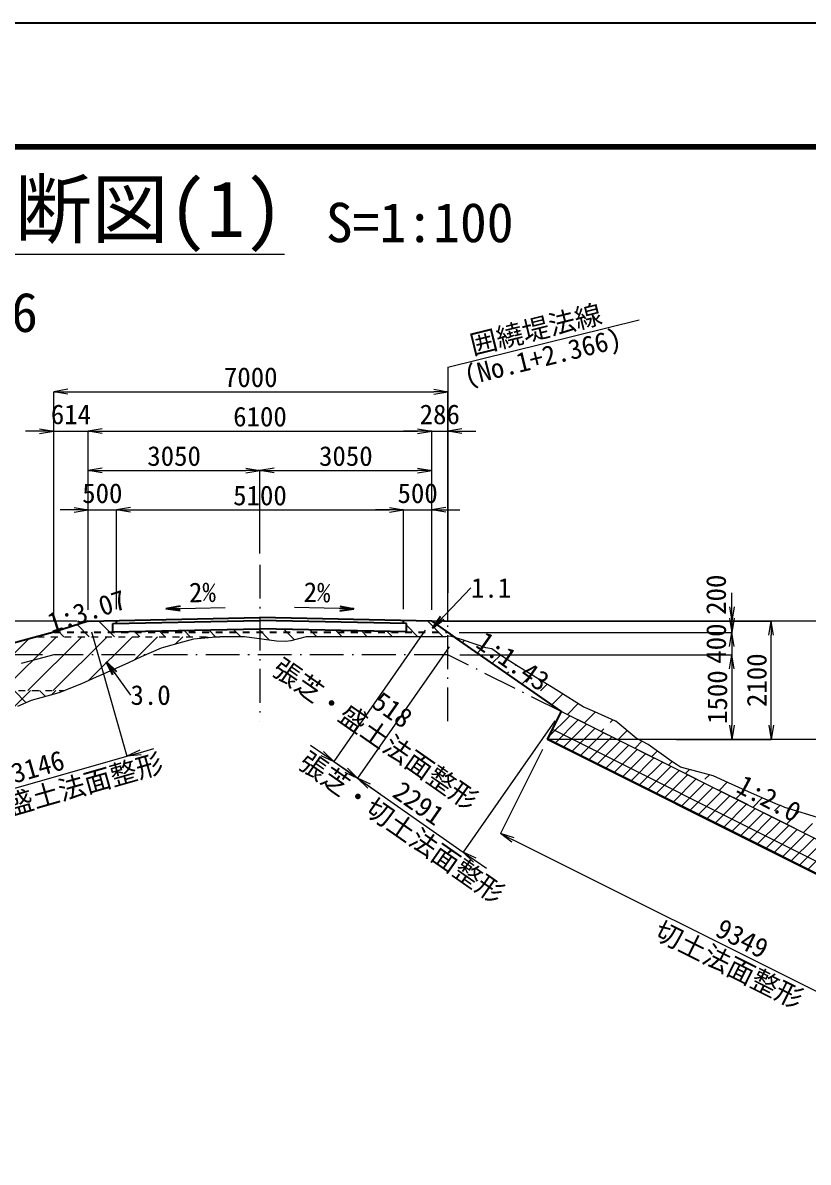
# Model space of a CAD drawing. Header units: millimetres. Extents: x -23295 to 84900, y -241468 to 58400.
# Drawn here: x 44963 to 58911, y 38169 to 58400 of the extents above; entities that cross this region are included whole.
import ezdxf
from ezdxf.enums import TextEntityAlignment as Align

# ---------------------------------------------------------------- set-up
doc = ezdxf.new("R2010")
doc.units = ezdxf.units.MM
doc.header["$LTSCALE"] = 100
doc.header["$PDSIZE"] = 300
doc.linetypes.add('SXF_一点短鎖線', pattern=[9.25, 6, -1.5, 0.25, -1.5])
doc.linetypes.add('SXF_跳び破線', pattern=[12, 6, -6])
doc.layers.get('Defpoints').update_dxf_attribs({"color": 191})
for name, color, linetype, lineweight in [('D-BGD', 7, 'Continuous', 13), ('D-BMK', 2, 'SXF_一点短鎖線', 13), ('D-BYP-STR6', 2, 'SXF_一点短鎖線', 13), ('D-STR-DIM', 7, 'Continuous', 13), ('D-STR-HTXT', 7, 'Continuous', 13), ('D-STR-STR1', 2, 'Continuous', 13), ('D-STR-STR5', 4, 'SXF_跳び破線', 13), ('D-STR-STR8', 3, 'Continuous', 25), ('D-STR-STR9', 1, 'Continuous', 25), ('D-STR-STRC', 7, 'Continuous', 13), ('D-STR-TXT', 7, 'Continuous', 13), ('D-TTL', 2, 'Continuous', 140), ('D-TTL-LINE', 7, 'Continuous', 13), ('D-TTL-TXT', 7, 'Continuous', 13), ('切土法面整形', 4, 'Continuous', 13), ('床堀', 3, 'Continuous', 13), ('張芝', 3, 'Continuous', 13), ('掘削', 4, 'Continuous', 13), ('盛土(2.5≦W＜4.0)', 5, 'Continuous', 13), ('盛土(4.0≦W)', 5, 'Continuous', 13), ('盛土(W＜2.5)', 5, 'Continuous', 13)]:
    doc.layers.add(name, color=color, linetype=linetype, lineweight=lineweight)
doc.styles.add('MS ゴシック', font='MS Gothic.ttf')
doc.styles.add('ＭＳ ゴシック', font='MS Gothic.ttf')
doc.dimstyles.new('DIM-100-F', dxfattribs={"dimscale": 100, "dimtxt": 3.5, "dimasz": 2.5, "dimexe": 0, "dimexo": 2, "dimgap": 0.8, "dimtad": 1, "dimdec": 0, "dimzin": 0, "dimdsep": 46, "dimtxsty": 'MS ゴシック', "dimblk": 'OPEN', "dimcen": 0.1, "dimclrd": 256, "dimclre": 256, "dimclrt": 256, "dimaunit": 1, "dimadec": 4, "dimazin": 0, "dimtfac": 1, "dimtdec": 0, "dimtmove": 2, "dimatfit": 3, "dimldrblk": 'OPEN', "dimfxl": 1, "dimtolj": 1, "dimtzin": 0, "dimlwd": -1, "dimlwe": -1, "dimarcsym": 0})

# ---------------------------------------------------------------- blocks, each defined once
blk = doc.blocks.new('_Open')
at = {"color": 0, "linetype": 'ByBlock', "lineweight": -2}
for p, q in [((-1, 0.167), (0, 0)), ((-1, -0.167), (0, 0)), ((0, 0), (-1, 0))]:
    blk.add_line(p, q, dxfattribs=at)
blk = doc.blocks.new('*D248')
at = {"layer": 'D-STR-DIM', "ltscale": 0.2, "transparency": 16777216}
for p, q in [((45511, 47777), (45511, 51850)), ((45761, 51850), (52261, 51850)), ((52511, 47777), (52511, 51850))]:
    blk.add_line(p, q, dxfattribs=at)
at = {"layer": 'Defpoints', "color": 0, "ltscale": 0.2, "transparency": 16777216}
for p in [(52511, 51850), (45511, 47577), (52511, 47577)]:
    blk.add_point(p, dxfattribs=at)
at = {"layer": 'D-STR-DIM', "ltscale": 0.2, "transparency": 16777216, "xscale": 250, "yscale": 250, "zscale": 250, "rotation": 180}
blk.add_blockref('_Open', (45511, 51850), dxfattribs=at)
at = {"layer": 'D-STR-DIM', "ltscale": 0.2, "transparency": 16777216, "xscale": 250, "yscale": 250, "zscale": 250}
blk.add_blockref('_Open', (52511, 51850), dxfattribs=at)
at = {"layer": 'D-STR-DIM', "ltscale": 0.2, "transparency": 16777216, "insert": (49011, 52105), "char_height": 350, "attachment_point": 5, "style": 'MS ゴシック'}
blk.add_mtext('\\A1;7000', dxfattribs=at)
blk = doc.blocks.new('*D88')
at = {"layer": 'D-STR-DIM', "ltscale": 1500, "transparency": 16777216}
for p, q in [((45261, 51150), (45011, 51150)), ((45511, 47777), (45511, 51150)), ((45511, 51150), (46125, 51150)), ((46125, 47977), (46125, 51150)), ((46375, 51150), (46625, 51150))]:
    blk.add_line(p, q, dxfattribs=at)
at = {"layer": 'Defpoints', "color": 0, "ltscale": 1500, "transparency": 16777216}
for p in [(46125, 51150), (46125, 47777), (45511, 47577)]:
    blk.add_point(p, dxfattribs=at)
at = {"layer": 'D-STR-DIM', "ltscale": 1500, "transparency": 16777216, "xscale": 250, "yscale": 250, "zscale": 250}
blk.add_blockref('_Open', (45511, 51150), dxfattribs=at)
at = {"layer": 'D-STR-DIM', "ltscale": 1500, "transparency": 16777216, "xscale": 250, "yscale": 250, "zscale": 250, "rotation": 180}
blk.add_blockref('_Open', (46125, 51150), dxfattribs=at)
at = {"layer": 'D-STR-DIM', "ltscale": 1500, "transparency": 16777216, "insert": (45818, 51445), "char_height": 350, "attachment_point": 5, "style": 'MS ゴシック'}
blk.add_mtext('\\A1;614', dxfattribs=at)
blk = doc.blocks.new('*D89')
at = {"layer": 'D-STR-DIM', "ltscale": 1500, "transparency": 16777216}
for p, q in [((51975, 51150), (51725, 51150)), ((52225, 47977), (52225, 51150)), ((52225, 51150), (52511, 51150)), ((52511, 47777), (52511, 51150)), ((52761, 51150), (53011, 51150))]:
    blk.add_line(p, q, dxfattribs=at)
at = {"layer": 'Defpoints', "color": 0, "ltscale": 1500, "transparency": 16777216}
for p in [(52511, 51150), (52225, 47777), (52511, 47577)]:
    blk.add_point(p, dxfattribs=at)
at = {"layer": 'D-STR-DIM', "ltscale": 1500, "transparency": 16777216, "xscale": 250, "yscale": 250, "zscale": 250}
blk.add_blockref('_Open', (52225, 51150), dxfattribs=at)
at = {"layer": 'D-STR-DIM', "ltscale": 1500, "transparency": 16777216, "xscale": 250, "yscale": 250, "zscale": 250, "rotation": 180}
blk.add_blockref('_Open', (52511, 51150), dxfattribs=at)
at = {"layer": 'D-STR-DIM', "ltscale": 1500, "transparency": 16777216, "insert": (52368, 51445), "char_height": 350, "attachment_point": 5, "style": 'MS ゴシック'}
blk.add_mtext('\\A1;286', dxfattribs=at)
blk = doc.blocks.new('*D90')
at = {"layer": 'D-STR-DIM', "ltscale": 1500, "transparency": 16777216}
for p, q in [((46125, 47977), (46125, 51150)), ((46375, 51150), (51975, 51150)), ((52225, 47977), (52225, 51150))]:
    blk.add_line(p, q, dxfattribs=at)
at = {"layer": 'Defpoints', "color": 0, "ltscale": 1500, "transparency": 16777216}
for p in [(52225, 51150), (46125, 47777), (52225, 47777)]:
    blk.add_point(p, dxfattribs=at)
at = {"layer": 'D-STR-DIM', "ltscale": 1500, "transparency": 16777216, "xscale": 250, "yscale": 250, "zscale": 250, "rotation": 180}
blk.add_blockref('_Open', (46125, 51150), dxfattribs=at)
at = {"layer": 'D-STR-DIM', "ltscale": 1500, "transparency": 16777216, "xscale": 250, "yscale": 250, "zscale": 250}
blk.add_blockref('_Open', (52225, 51150), dxfattribs=at)
at = {"layer": 'D-STR-DIM', "ltscale": 1500, "transparency": 16777216, "insert": (49175, 51405), "char_height": 350, "attachment_point": 5, "style": 'MS ゴシック'}
blk.add_mtext('\\A1;6100', dxfattribs=at)
blk = doc.blocks.new('*D133')
at = {"layer": 'D-STR-DIM', "ltscale": 0.01, "transparency": 16777216}
for p, q in [((57554, 48027), (57554, 48277)), ((52436, 47777), (57554, 47777)), ((57554, 47777), (57554, 47577)), ((52711, 47577), (57554, 47577)), ((57554, 47327), (57554, 47077))]:
    blk.add_line(p, q, dxfattribs=at)
at = {"layer": 'Defpoints', "color": 0, "ltscale": 0.01, "transparency": 16777216}
for p in [(52236, 47777), (52511, 47577), (57554, 47577)]:
    blk.add_point(p, dxfattribs=at)
at = {"layer": 'D-STR-DIM', "ltscale": 0.01, "transparency": 16777216, "xscale": 250, "yscale": 250, "zscale": 250}
for p, rotation in [((57554, 47777), 270), ((57554, 47577), 90)]:
    blk.add_blockref('_Open', p, dxfattribs=dict(at, rotation=rotation))
at = {"layer": 'D-STR-DIM', "ltscale": 0.01, "transparency": 16777216, "insert": (57277, 48245), "char_height": 350, "attachment_point": 5, "rotation": 90, "style": 'MS ゴシック'}
blk.add_mtext('\\A1;200', dxfattribs=at)
blk = doc.blocks.new('*D134')
at = {"layer": 'D-STR-DIM', "ltscale": 0.01, "transparency": 16777216}
for p, q in [((57554, 47827), (57554, 48077)), ((52711, 47577), (57554, 47577)), ((57554, 47577), (57554, 47177)), ((52723, 47177), (57554, 47177)), ((57554, 46927), (57554, 46677))]:
    blk.add_line(p, q, dxfattribs=at)
at = {"layer": 'Defpoints', "color": 0, "ltscale": 0.01, "transparency": 16777216}
for p in [(52511, 47577), (52523, 47177), (57554, 47177)]:
    blk.add_point(p, dxfattribs=at)
at = {"layer": 'D-STR-DIM', "ltscale": 0.01, "transparency": 16777216, "xscale": 250, "yscale": 250, "zscale": 250}
for p, rotation in [((57554, 47577), 270), ((57554, 47177), 90)]:
    blk.add_blockref('_Open', p, dxfattribs=dict(at, rotation=rotation))
at = {"layer": 'D-STR-DIM', "ltscale": 0.01, "transparency": 16777216, "insert": (57278, 47377), "char_height": 350, "attachment_point": 5, "rotation": 90, "style": 'MS ゴシック'}
blk.add_mtext('\\A1;400', dxfattribs=at)
blk = doc.blocks.new('*D135')
at = {"layer": 'D-STR-DIM', "ltscale": 0.01, "transparency": 16777216}
for p, q in [((52436, 47777), (58254, 47777)), ((58254, 45927), (58254, 47527)), ((56570, 45677), (58254, 45677))]:
    blk.add_line(p, q, dxfattribs=at)
at = {"layer": 'Defpoints', "color": 0, "ltscale": 0.01, "transparency": 16777216}
for p in [(52236, 47777), (58254, 47777), (56370, 45677)]:
    blk.add_point(p, dxfattribs=at)
at = {"layer": 'D-STR-DIM', "ltscale": 0.01, "transparency": 16777216, "xscale": 250, "yscale": 250, "zscale": 250}
for p, rotation in [((58254, 47777), 90), ((58254, 45677), 270)]:
    blk.add_blockref('_Open', p, dxfattribs=dict(at, rotation=rotation))
at = {"layer": 'D-STR-DIM', "ltscale": 0.01, "transparency": 16777216, "insert": (57999, 46727), "char_height": 350, "attachment_point": 5, "rotation": 90, "style": 'MS ゴシック'}
blk.add_mtext('\\A1;2100', dxfattribs=at)
blk = doc.blocks.new('*D136')
at = {"layer": 'D-STR-DIM', "ltscale": 0.01, "transparency": 16777216}
for p, q in [((56570, 47177), (57554, 47177)), ((57554, 46927), (57554, 45927)), ((56570, 45677), (57554, 45677))]:
    blk.add_line(p, q, dxfattribs=at)
at = {"layer": 'Defpoints', "color": 0, "ltscale": 0.01, "transparency": 16777216}
for p in [(56370, 47177), (56370, 45677), (57554, 45677)]:
    blk.add_point(p, dxfattribs=at)
at = {"layer": 'D-STR-DIM', "ltscale": 0.01, "transparency": 16777216, "xscale": 250, "yscale": 250, "zscale": 250}
for p, rotation in [((57554, 47177), 90), ((57554, 45677), 270)]:
    blk.add_blockref('_Open', p, dxfattribs=dict(at, rotation=rotation))
at = {"layer": 'D-STR-DIM', "ltscale": 0.01, "transparency": 16777216, "insert": (57299, 46427), "char_height": 350, "attachment_point": 5, "rotation": 90, "style": 'MS ゴシック'}
blk.add_mtext('\\A1;1500', dxfattribs=at)
blk = doc.blocks.new('*D137')
at = {"layer": 'D-STR-DIM', "transparency": 16777216}
for p, q in [((40183, 47427), (40183, 47677)), ((45311, 47177), (40183, 47177)), ((40183, 46400), (40183, 47177)), ((41034, 46400), (40183, 46400)), ((40183, 46150), (40183, 45900))]:
    blk.add_line(p, q, dxfattribs=at)
at = {"layer": 'Defpoints', "color": 0, "transparency": 16777216}
for p in [(40183, 47177), (45511, 47177), (41234, 46400)]:
    blk.add_point(p, dxfattribs=at)
at = {"layer": 'D-STR-DIM', "transparency": 16777216, "xscale": 250, "yscale": 250, "zscale": 250}
for p, rotation in [((40183, 47177), 270), ((40183, 46400), 90)]:
    blk.add_blockref('_Open', p, dxfattribs=dict(at, rotation=rotation))
at = {"layer": 'D-STR-DIM', "transparency": 16777216, "insert": (39928, 46789), "char_height": 350, "attachment_point": 5, "rotation": 90, "style": 'MS ゴシック'}
blk.add_mtext('\\A1;777', dxfattribs=at)
blk = doc.blocks.new('*D140')
at = {"layer": 'D-STR-DIM', "transparency": 16777216}
for p, q in [((40183, 48027), (40183, 48277)), ((45925, 47777), (40183, 47777)), ((40183, 47177), (40183, 47777)), ((45311, 47177), (40183, 47177)), ((40183, 46927), (40183, 46677))]:
    blk.add_line(p, q, dxfattribs=at)
at = {"layer": 'Defpoints', "color": 0, "transparency": 16777216}
for p in [(40183, 47777), (46125, 47777), (45511, 47177)]:
    blk.add_point(p, dxfattribs=at)
at = {"layer": 'D-STR-DIM', "transparency": 16777216, "xscale": 250, "yscale": 250, "zscale": 250}
for p, rotation in [((40183, 47777), 270), ((40183, 47177), 90)]:
    blk.add_blockref('_Open', p, dxfattribs=dict(at, rotation=rotation))
at = {"layer": 'D-STR-DIM', "transparency": 16777216, "insert": (39928, 47477), "char_height": 350, "attachment_point": 5, "rotation": 90, "style": 'MS ゴシック'}
blk.add_mtext('\\A1;600', dxfattribs=at)
blk = doc.blocks.new('*D144')
at = {"layer": 'Defpoints', "color": 0, "transparency": 16777216}
for p in [(46125, 47777), (43247, 46400), (46811, 45376)]:
    blk.add_point(p, dxfattribs=at)
at = {"layer": '張芝', "transparency": 16777216}
for p, q in [((46180, 47585), (46811, 45376)), ((43302, 46208), (43786, 44512)), ((43786, 44512), (46811, 45376)), ((47051, 45445), (47292, 45514)), ((43546, 44443), (43305, 44375))]:
    blk.add_line(p, q, dxfattribs=at)
at = {"layer": '張芝', "transparency": 16777216, "xscale": 250, "yscale": 250, "zscale": 250}
for p, rotation in [((46811, 45376), 195.9453958995772), ((43786, 44512), 15.94539589957718)]:
    blk.add_blockref('_Open', p, dxfattribs=dict(at, rotation=rotation))
at = {"layer": '張芝', "transparency": 16777216, "char_height": 350, "attachment_point": 5, "rotation": 15.9454, "style": 'MS ゴシック'}
for s, insert in [('\\A1;張芝・盛土法面整形}', (45378, 44665)), ('\\A1;{\\C3;3146', (45228, 45189))]:
    blk.add_mtext(s, dxfattribs=dict(at, insert=insert))
blk = doc.blocks.new('*D146')
at = {"layer": 'Defpoints', "color": 0, "transparency": 16777216}
for p in [(54281, 45677), (53444, 44003), (62644, 41496)]:
    blk.add_point(p, dxfattribs=at)
at = {"layer": '切土法面整形', "transparency": 16777216}
for p, q in [((54192, 45498), (53444, 44003)), ((61583, 39933), (53668, 43891)), ((62554, 41317), (61806, 39821))]:
    blk.add_line(p, q, dxfattribs=at)
at = {"layer": '切土法面整形', "transparency": 16777216, "xscale": 250, "yscale": 250, "zscale": 250}
for p, rotation in [((53444, 44003), 153.434948822922), ((61806, 39821), 333.434948822922)]:
    blk.add_blockref('_Open', p, dxfattribs=dict(at, rotation=rotation))
at = {"layer": '切土法面整形', "transparency": 16777216, "char_height": 350, "attachment_point": 5, "rotation": 333.4349, "style": 'MS ゴシック'}
for s, insert in [('\\A1;切土法面整形', (57497, 41656)), ('\\A1;9349', (57739, 42140))]:
    blk.add_mtext(s, dxfattribs=dict(at, insert=insert))
blk = doc.blocks.new('*D147')
at = {"layer": 'Defpoints', "color": 0, "transparency": 16777216}
for p in [(52225, 47777), (52649, 47481), (50908, 44988)]:
    blk.add_point(p, dxfattribs=at)
at = {"layer": '張芝', "transparency": 16777216}
for p, q in [((52110, 47613), (50484, 45284)), ((52535, 47317), (50908, 44988)), ((50279, 45427), (50074, 45570)), ((50484, 45284), (50908, 44988)), ((51113, 44845), (51318, 44702))]:
    blk.add_line(p, q, dxfattribs=at)
at = {"layer": '張芝', "transparency": 16777216, "xscale": 250, "yscale": 250, "zscale": 250}
for p, rotation in [((50484, 45284), 325.0696935749824), ((50908, 44988), 145.0696935749824)]:
    blk.add_blockref('_Open', p, dxfattribs=dict(at, rotation=rotation))
at = {"layer": '張芝', "transparency": 16777216, "char_height": 350, "attachment_point": 5, "rotation": 325.0697, "style": 'MS ゴシック'}
for s, insert in [('\\A1;張芝・盛土法面整形}', (51214, 45754)), ('\\A1;{\\C3;518', (51526, 46201))]:
    blk.add_mtext(s, dxfattribs=dict(at, insert=insert))
blk = doc.blocks.new('*D148')
at = {"layer": 'Defpoints', "color": 0, "transparency": 16777216}
for p in [(52649, 47481), (54527, 46169), (52786, 43676)]:
    blk.add_point(p, dxfattribs=at)
at = {"layer": '張芝', "transparency": 16777216}
for p, q in [((52535, 47317), (50908, 44988)), ((54413, 46005), (52786, 43676)), ((50703, 45131), (50498, 45274)), ((50908, 44988), (52786, 43676)), ((52991, 43533), (53196, 43390))]:
    blk.add_line(p, q, dxfattribs=at)
at = {"layer": '張芝', "transparency": 16777216, "xscale": 250, "yscale": 250, "zscale": 250}
for p, rotation in [((50908, 44988), 325.0696935755649), ((52786, 43676), 145.0696935755648)]:
    blk.add_blockref('_Open', p, dxfattribs=dict(at, rotation=rotation))
at = {"layer": '張芝', "transparency": 16777216, "char_height": 350, "attachment_point": 5, "rotation": 325.0697, "style": 'MS ゴシック'}
for s, insert in [('\\A1;張芝・切土法面整形}', (51682, 44095)), ('\\A1;2291{\\C4;', (51993, 44541))]:
    blk.add_mtext(s, dxfattribs=dict(at, insert=insert))
blk = doc.blocks.new('*D45')
at = {"layer": 'D-STR-DIM', "ltscale": 0.2, "transparency": 16777216}
for p, q in [((45875, 49750), (45625, 49750)), ((46125, 47977), (46125, 49750)), ((46125, 49750), (46625, 49750)), ((46625, 47986), (46625, 49750)), ((46875, 49750), (47125, 49750))]:
    blk.add_line(p, q, dxfattribs=at)
at = {"layer": 'Defpoints', "color": 0, "ltscale": 0.2, "transparency": 16777216}
for p in [(46625, 49750), (46125, 47777), (46625, 47786)]:
    blk.add_point(p, dxfattribs=at)
at = {"layer": 'D-STR-DIM', "ltscale": 0.2, "transparency": 16777216, "xscale": 250, "yscale": 250, "zscale": 250}
blk.add_blockref('_Open', (46125, 49750), dxfattribs=at)
at = {"layer": 'D-STR-DIM', "ltscale": 0.2, "transparency": 16777216, "xscale": 250, "yscale": 250, "zscale": 250, "rotation": 180}
blk.add_blockref('_Open', (46625, 49750), dxfattribs=at)
at = {"layer": 'D-STR-DIM', "ltscale": 0.2, "transparency": 16777216, "insert": (46375, 50045), "char_height": 350, "attachment_point": 5, "style": 'MS ゴシック'}
blk.add_mtext('\\A1;500', dxfattribs=at)
blk = doc.blocks.new('*D46')
at = {"layer": 'D-STR-DIM', "ltscale": 0.2, "transparency": 16777216}
for p, q in [((46625, 47986), (46625, 49750)), ((46875, 49750), (51475, 49750)), ((51725, 47987), (51725, 49750))]:
    blk.add_line(p, q, dxfattribs=at)
at = {"layer": 'Defpoints', "color": 0, "ltscale": 0.2, "transparency": 16777216}
for p in [(51725, 49750), (46625, 47786), (51725, 47787)]:
    blk.add_point(p, dxfattribs=at)
at = {"layer": 'D-STR-DIM', "ltscale": 0.2, "transparency": 16777216, "xscale": 250, "yscale": 250, "zscale": 250, "rotation": 180}
blk.add_blockref('_Open', (46625, 49750), dxfattribs=at)
at = {"layer": 'D-STR-DIM', "ltscale": 0.2, "transparency": 16777216, "xscale": 250, "yscale": 250, "zscale": 250}
blk.add_blockref('_Open', (51725, 49750), dxfattribs=at)
at = {"layer": 'D-STR-DIM', "ltscale": 0.2, "transparency": 16777216, "insert": (49175, 50005), "char_height": 350, "attachment_point": 5, "style": 'MS ゴシック'}
blk.add_mtext('\\A1;5100', dxfattribs=at)
blk = doc.blocks.new('*D47')
at = {"layer": 'D-STR-DIM', "ltscale": 0.2, "transparency": 16777216}
for p, q in [((51475, 49750), (51225, 49750)), ((51725, 47987), (51725, 49750)), ((51725, 49750), (52225, 49750)), ((52225, 47977), (52225, 49750)), ((52475, 49750), (52725, 49750))]:
    blk.add_line(p, q, dxfattribs=at)
at = {"layer": 'Defpoints', "color": 0, "ltscale": 0.2, "transparency": 16777216}
for p in [(52225, 49750), (51725, 47787), (52225, 47777)]:
    blk.add_point(p, dxfattribs=at)
at = {"layer": 'D-STR-DIM', "ltscale": 0.2, "transparency": 16777216, "xscale": 250, "yscale": 250, "zscale": 250}
blk.add_blockref('_Open', (51725, 49750), dxfattribs=at)
at = {"layer": 'D-STR-DIM', "ltscale": 0.2, "transparency": 16777216, "xscale": 250, "yscale": 250, "zscale": 250, "rotation": 180}
blk.add_blockref('_Open', (52225, 49750), dxfattribs=at)
at = {"layer": 'D-STR-DIM', "ltscale": 0.2, "transparency": 16777216, "insert": (51975, 50045), "char_height": 350, "attachment_point": 5, "style": 'MS ゴシック'}
blk.add_mtext('\\A1;500', dxfattribs=at)
blk = doc.blocks.new('*D48')
at = {"layer": 'D-STR-DIM', "ltscale": 0.2, "transparency": 16777216}
for p, q in [((46125, 47977), (46125, 50450)), ((46375, 50450), (48925, 50450)), ((49175, 48977), (49175, 50450))]:
    blk.add_line(p, q, dxfattribs=at)
at = {"layer": 'Defpoints', "color": 0, "ltscale": 0.2, "transparency": 16777216}
for p in [(49175, 50450), (49175, 48777), (46125, 47777)]:
    blk.add_point(p, dxfattribs=at)
at = {"layer": 'D-STR-DIM', "ltscale": 0.2, "transparency": 16777216, "xscale": 250, "yscale": 250, "zscale": 250, "rotation": 180}
blk.add_blockref('_Open', (46125, 50450), dxfattribs=at)
at = {"layer": 'D-STR-DIM', "ltscale": 0.2, "transparency": 16777216, "xscale": 250, "yscale": 250, "zscale": 250}
blk.add_blockref('_Open', (49175, 50450), dxfattribs=at)
at = {"layer": 'D-STR-DIM', "ltscale": 0.2, "transparency": 16777216, "insert": (47650, 50705), "char_height": 350, "attachment_point": 5, "style": 'MS ゴシック'}
blk.add_mtext('\\A1;3050', dxfattribs=at)
blk = doc.blocks.new('*D49')
at = {"layer": 'D-STR-DIM', "ltscale": 0.2, "transparency": 16777216}
for p, q in [((49175, 48977), (49175, 50450)), ((49425, 50450), (51975, 50450)), ((52225, 47977), (52225, 50450))]:
    blk.add_line(p, q, dxfattribs=at)
at = {"layer": 'Defpoints', "color": 0, "ltscale": 0.2, "transparency": 16777216}
for p in [(52225, 50450), (49175, 48777), (52225, 47777)]:
    blk.add_point(p, dxfattribs=at)
at = {"layer": 'D-STR-DIM', "ltscale": 0.2, "transparency": 16777216, "xscale": 250, "yscale": 250, "zscale": 250, "rotation": 180}
blk.add_blockref('_Open', (49175, 50450), dxfattribs=at)
at = {"layer": 'D-STR-DIM', "ltscale": 0.2, "transparency": 16777216, "xscale": 250, "yscale": 250, "zscale": 250}
blk.add_blockref('_Open', (52225, 50450), dxfattribs=at)
at = {"layer": 'D-STR-DIM', "ltscale": 0.2, "transparency": 16777216, "insert": (50700, 50705), "char_height": 350, "attachment_point": 5, "style": 'MS ゴシック'}
blk.add_mtext('\\A1;3050', dxfattribs=at)

msp = doc.modelspace()

# ---------------------------------------------------------------- hatches: boundary and pattern name
at = {"layer": '床堀'}
h = msp.add_hatch(dxfattribs=at)
h.set_pattern_fill('ANSI31', color=256, scale=50)
h.set_pattern_definition([(45, (-164286.73, 137177.19), (-112.2532, 112.2532), [])])
h.paths.add_polyline_path([(66217.5, 42700), (66110.7, 42700), (65873.5, 42700), (65520.3, 42700), (65378.3, 42700), (65296.7, 42700), (65012.1, 42700), (64720, 42700), (64450.7, 42700), (61465.9, 42700), (54527.3, 46169.3), (54281.3, 45677.3), (62643.6, 41496.2), (62883.6, 41016.1), (64533.6, 41016.1)])
at = {"layer": '掘削'}
h = msp.add_hatch(dxfattribs=at)
h.set_pattern_fill('ANSI33', color=256, scale=100)
h.set_pattern_definition([(45, (-164286.73, 131177.2), (-449.0128, 449.0128), []), (45, (-163837.7, 131177.2), (-449.0128, 449.0128), [317.5, -158.75])])
edge = h.paths.add_edge_path()
edge.add_line((52649.1, 47481), (54527.3, 46169.3))
edge.add_line((54527.3, 46169.3), (61465.9, 42700))
edge.add_line((61465.9, 42700), (64450.7, 42700))
edge.add_line((64450.7, 42700), (64074.8, 42755.9))
edge.add_line((64074.8, 42755.9), (63566.6, 42800))
edge.add_line((63566.6, 42800), (63513.6, 42800))
edge.add_line((63513.6, 42800), (63181, 42833.1))
edge.add_line((63181, 42833.1), (62989.9, 42800))
edge.add_line((62989.9, 42800), (62814.8, 42830.4))
edge.add_line((62814.8, 42830.4), (62510.3, 42966.3))
edge.add_line((62510.3, 42966.3), (62413.2, 43009.7))
edge.add_line((62413.2, 43009.7), (62082.4, 43157.3))
edge.add_line((62082.4, 43157.3), (61836.4, 43334.3))
edge.add_line((61836.4, 43334.3), (61507, 43514.2))
edge.add_line((61507, 43514.2), (61259.7, 43624.6))
edge.add_line((61259.7, 43624.6), (60925.4, 43715.9))
edge.add_line((60925.4, 43715.9), (60683, 43782.1))
edge.add_line((60683, 43782.1), (60617.6, 43811.3))
edge.add_line((60617.6, 43811.3), (60503.7, 43862.2))
edge.add_line((60503.7, 43862.2), (60251.3, 43974.8))
edge.add_line((60251.3, 43974.8), (60106.3, 44039.6))
edge.add_line((60106.3, 44039.6), (59946, 44055.6))
edge.add_line((59946, 44055.6), (59152.7, 44265.3))
edge.add_line((59152.7, 44265.3), (58497.1, 44468.5))
edge.add_line((58497.1, 44468.5), (58420.3, 44500))
edge.add_line((58420.3, 44500), (58376.1, 44512.1))
edge.add_line((58376.1, 44512.1), (58054.1, 44655.8))
edge.add_line((58054.1, 44655.8), (57799.4, 44769.5))
edge.add_line((57799.4, 44769.5), (57493.8, 44906))
edge.add_line((57493.8, 44906), (57222.7, 45027))
edge.add_line((57222.7, 45027), (56955.4, 45100))
edge.add_line((56955.4, 45100), (56646, 45184.5))
edge.add_line((56646, 45184.5), (56589.2, 45219.7))
edge.add_line((56589.2, 45219.7), (56490.4, 45280.9))
edge.add_line((56490.4, 45280.9), (56069.3, 45584))
edge.add_line((56069.3, 45584), (55856.8, 45700))
edge.add_line((55856.8, 45700), (55492.5, 45998.4))
edge.add_line((55492.5, 45998.4), (55490.6, 46000))
edge.add_line((55490.6, 46000), (55487.1, 46001.9))
edge.add_line((55487.1, 46001.9), (55124.4, 46163.8))
edge.add_line((55124.4, 46163.8), (54915.8, 46256.9))
edge.add_line((54915.8, 46256.9), (54483.8, 46524.7))
edge.add_line((54483.8, 46524.7), (54339.1, 46614.4))
edge.add_line((54339.1, 46614.4), (54143.5, 46735.7))
edge.add_line((54143.5, 46735.7), (53762.4, 46971.9))
edge.add_line((53762.4, 46971.9), (53480.5, 47146.6))
edge.add_line((53480.5, 47146.6), (53293.3, 47281.3))
edge.add_line((53293.3, 47281.3), (53185.7, 47300))
edge.add_line((53185.7, 47300), (52787.1, 47438.2))
edge.add_line((52787.1, 47438.2), (52649.1, 47481))
at = {"layer": '盛土(2.5≦W＜4.0)'}
h = msp.add_hatch(dxfattribs=at)
h.set_pattern_fill('ANSI31', color=256, scale=100)
h.set_pattern_definition([(45, (-164286.73, 110651.6), (-224.5064, 224.5064), [])])
h.paths.add_polyline_path([(47067.7, 47139.2), (47418.5, 47295.8), (47460.6, 47307.3), (47800.1, 47400), (47995.2, 47453.3), (48464, 47500), (45223, 47500), (43095.5, 46929), (43206, 46542.3), (45706, 46542.3), (46005.2, 46664.8), (46265.1, 46780.8), (46335.2, 46812.2), (46457.3, 46866.7), (46841.8, 47038.3)])
at = {"layer": '盛土(4.0≦W)'}
h = msp.add_hatch(dxfattribs=at)
h.set_pattern_fill('ANSI31', color=256, scale=100, angle=90)
h.set_pattern_definition([(135, (-164286.73, 110651.6), (-224.5064, -224.5064), [])])
edge = h.paths.add_edge_path()
edge.add_line((45223, 47500), (48464, 47500))
edge.add_line((48464, 47500), (48532.5, 47500))
edge.add_line((48532.5, 47500), (48571.9, 47500))
edge.add_line((48571.9, 47500), (48898.7, 47500))
edge.add_line((48898.7, 47500), (49467.3, 47422.4))
edge.add_line((49467.3, 47422.4), (49631.2, 47416.3))
edge.add_line((49631.2, 47416.3), (49725.4, 47425.7))
edge.add_line((49725.4, 47425.7), (49997.4, 47500))
edge.add_line((49997.4, 47500), (50302.1, 47500))
edge.add_line((50302.1, 47500), (50729.8, 47500))
edge.add_line((50729.8, 47500), (50878.8, 47500))
edge.add_line((50878.8, 47500), (51430.7, 47500))
edge.add_line((51430.7, 47500), (51455.5, 47500))
edge.add_line((51455.5, 47500), (51462.2, 47500))
edge.add_line((51462.2, 47500), (51473.9, 47500))
edge.add_line((51473.9, 47500), (51828.4, 47500))
edge.add_line((51828.4, 47500), (52032.2, 47500))
edge.add_line((52032.2, 47500), (52477.2, 47500))
edge.add_line((52477.2, 47500), (52511.1, 47503.4))
edge.add_line((52511.1, 47503.4), (52560.9, 47508.3))
edge.add_line((52560.9, 47508.3), (52649.1, 47481))
edge.add_line((52649.1, 47481), (52224.8, 47777.3))
edge.add_line((52224.8, 47777.3), (51724.8, 47787.3))
edge.add_line((51724.8, 47787.3), (51724.7, 47737.3))
edge.add_line((51724.7, 47737.3), (51774.7, 47736.3))
edge.add_line((51774.7, 47736.3), (51774.7, 47586.3))
edge.add_line((51774.7, 47586.3), (49174.8, 47638.3))
edge.add_line((49174.8, 47638.3), (46561.1, 47584.5))
edge.add_line((46561.1, 47584.5), (46561.1, 47734.5))
edge.add_line((46561.1, 47734.5), (46624.8, 47735.8))
edge.add_line((46624.8, 47735.8), (46624.8, 47787.3))
edge.add_line((46624.8, 47787.3), (46124.8, 47777.3))
edge.add_line((46124.8, 47777.3), (45511.2, 47577.3))
edge.add_line((45511.2, 47577.3), (45223, 47500))
at = {"layer": '盛土(W＜2.5)'}
h = msp.add_hatch(dxfattribs=at)
h.set_pattern_fill('ANSI37', color=256, scale=100)
h.set_pattern_definition([(45, (-164286.73, 101177.2), (-224.5064, 224.5064), []), (135, (-164286.73, 101177.2), (-224.5064, -224.5064), [])])
h.paths.add_polyline_path([(35884.2, 43846.2), (36424.2, 44087.3), (36447.5, 44097.7), (36460.9, 44107.3), (36510.4, 44134.4), (37037.6, 44422.3), (37427.5, 44635.2), (37614.3, 44718.6), (37912.3, 44851.7), (38063.9, 44919.3), (32364.5, 43290.9), (34864.5, 43290.9), (35154.1, 43420.2), (35307.4, 43488.7), (35420.9, 43559)])
h.paths.add_polyline_path([(43292.4, 45669.1), (43381.5, 45693.4), (43447.4, 45722.9), (43958.2, 45900), (44138, 45931.2), (44450.7, 46070.8), (44870.4, 46258.2), (45111.6, 46365.9), (45454, 46459.4), (45602.8, 46500), (45706, 46542.3), (43206, 46542.3), (43246.6, 46400.1), (39746.2, 45400), (39921.2, 45400), (40437.5, 45400), (40497.9, 45400), (40579.6, 45414.2), (41074.6, 45500), (41208.3, 45500), (41651.3, 45500), (41940.7, 45500), (42228.1, 45500), (42306.9, 45500), (42444.1, 45500), (42804.8, 45535.9)])

# ---------------------------------------------------------------- linework, layer by layer
at = {"layer": 'D-BGD', "linetype": 'Continuous', "lineweight": 13}
msp.add_lwpolyline([(59152.7, 44265.3), (58497.1, 44468.5), (58420.3, 44500), (58376.1, 44512.1), (58054.1, 44655.8), (57799.4, 44769.5), (57493.8, 44906), (57222.7, 45027), (56955.4, 45100), (56646, 45184.5), (56589.2, 45219.7), (56490.4, 45280.9), (56069.3, 45584), (55856.8, 45700), (55492.5, 45998.4), (55490.6, 46000), (55487.1, 46001.9), (55124.4, 46163.8), (54915.8, 46256.9), (54483.8, 46524.7), (54339.1, 46614.4), (54143.5, 46735.7), (53762.4, 46971.9), (53480.5, 47146.6), (53293.3, 47281.3), (53185.7, 47300), (52787.1, 47438.2), (52560.9, 47508.3), (52511.1, 47503.4), (52477.2, 47500), (52032.2, 47500), (51828.4, 47500), (51473.9, 47500), (51462.2, 47500), (51455.5, 47500), (51430.7, 47500), (50878.8, 47500), (50729.8, 47500), (50302.1, 47500), (49997.4, 47500), (49725.4, 47425.7), (49631.2, 47416.3), (49467.3, 47422.4), (48898.7, 47500), (48571.9, 47500), (48532.5, 47500), (48464, 47500), (47995.2, 47453.3), (47800.1, 47400), (47460.6, 47307.3), (47418.5, 47295.8), (47067.7, 47139.2), (46841.8, 47038.3), (46457.3, 46866.7), (46335.2, 46812.2), (46265.1, 46780.8), (46005.2, 46664.8), (45602.8, 46500), (45454, 46459.4), (45111.6, 46365.9), (44870.4, 46258.2)], dxfattribs=at)
at = {"layer": 'D-BMK', "linetype": 'SXF_一点短鎖線'}
for p, q in [((49174.8, 48777.3), (49174.8, 46000.3)), ((52511.1, 46000.3), (52511.1, 48777.3))]:
    msp.add_line(p, q, dxfattribs=at)
at = {"layer": 'D-BYP-STR6', "linetype": 'SXF_一点短鎖線'}
msp.add_lwpolyline([(63633.6, 41616.1), (52511.1, 47177.3), (45511.1, 47177.3), (19540.8, 40158.3)], dxfattribs=at)
at = {"layer": 'D-STR-HTXT', "linetype": 'Continuous'}
for p, q in [((52511.1, 52284.7), (55909.3, 53122.9)), ((52511.1, 52284.7), (52511.1, 48277.3)), ((74273.2, 47777.1), (52224.8, 47777.3))]:
    msp.add_line(p, q, dxfattribs=at)
at = {"layer": 'D-STR-HTXT'}
msp.add_line((54281.3, 45677.3), (74273.2, 45677.1), dxfattribs=at)
at = {"layer": 'D-STR-STR1', "linetype": 'Continuous', "lineweight": 25}
for p, q in [((46561.1, 47734.5), (49174.8, 47788.3)), ((46624.8, 47735.7), (46624.8, 47787.3)), ((51774.7, 47736.3), (49174.8, 47788.3)), ((51724.7, 47737.3), (51724.8, 47787.3)), ((46561.1, 47584.5), (46561.1, 47734.5)), ((46561.1, 47584.5), (49174.8, 47638.3)), ((51774.7, 47586.3), (49174.8, 47638.3)), ((51774.7, 47586.3), (51774.7, 47736.3))]:
    msp.add_line(p, q, dxfattribs=at)
at = {"layer": 'D-STR-STR5', "linetype": 'SXF_跳び破線', "ltscale": 0.2}
for p, q in [((45223, 47500), (48464, 47500)), ((43206, 46542.3), (45706, 46542.3))]:
    msp.add_line(p, q, dxfattribs=at)
at = {"layer": 'D-STR-STR8'}
msp.add_lwpolyline([(62643.6, 41496.2), (54281.3, 45677.3), (54527.3, 46169.3), (52649.1, 47481)], dxfattribs=at)
at = {"layer": 'D-STR-STR9', "ltscale": 0.01}
for p, q in [((46124.8, 47777.3), (45511.2, 47577.3)), ((46124.8, 47777.3), (49174.8, 47838.3)), ((52224.8, 47777.3), (49174.8, 47838.3)), ((52224.8, 47777.3), (52649.1, 47481)), ((45511.1, 47577.3), (43095.5, 46929))]:
    msp.add_line(p, q, dxfattribs=at)
at = {"layer": 'D-STR-STRC', "ltscale": 1500}
msp.add_line((54527.3, 46169.3), (63633.6, 41616.1), dxfattribs=at)
at = {"layer": 'D-STR-STRC', "ltscale": 0.2}
msp.add_lwpolyline([(54527.3, 46169.3), (54370.8, 45856.2), (63477.1, 41303.1)], dxfattribs=at)
at = {"layer": 'D-STR-STRC', "linetype": 'Continuous', "lineweight": 25}
msp.add_lwpolyline([(54370.8, 45856.2), (54281.3, 45677.3), (63387.6, 41124.2)], dxfattribs=at)
at = {"layer": 'D-TTL'}
msp.add_lwpolyline([(2850, 56200), (2850, 1200), (82850, 1200), (82850, 56200)], close=True, dxfattribs=at)
at = {"layer": 'D-TTL-LINE'}
msp.add_line((36612.3, 54294.1), (49612.3, 54294.1), dxfattribs=at)
at = {"layer": 'Defpoints', "linetype": 'SXF_跳び破線', "lineweight": 25, "ltscale": 0.2}
msp.add_line((45511.1, 47577.3), (52511.1, 47577.3), dxfattribs=at)
at = {"layer": 'Defpoints', "color": 1}
msp.add_lwpolyline([(84900, -1000), (800, -1000), (800, 58400), (84900, 58400)], close=True, dxfattribs=at)

# ---------------------------------------------------------------- texts
at = {"layer": 'D-STR-TXT', "style": 'ＭＳ ゴシック'}
for s, rotation, p in [('囲繞堤法線', 13.85581, (54140.5, 52686.6)), ('2%%%', 1.14576, (48158.9, 48009)), ('2%%%', 358.85424, (50183.6, 48009.1))]:
    msp.add_text(s, height=350, rotation=rotation, dxfattribs=at).set_placement(p, align=Align.BOTTOM_CENTER)
msp.add_text('(No.1+2.366)', height=350, rotation=13.85581, dxfattribs=at).set_placement((54152.5, 52638.1), align=Align.TOP_CENTER)
for s, rotation, p in [('1:3.07', 18.05222, (45471.9, 47567.1)), ('1:1.43', 325.06938, (52982.4, 47330.2)), ('1:2.0', 332, (57608.7, 44754.4))]:
    msp.add_text(s, height=350, rotation=rotation, dxfattribs=at).set_placement(p)
at = {"layer": 'D-TTL-TXT', "style": 'MS ゴシック'}
for s, height, p in [('囲繞堤土工横断図(1)', 1000, (43112.3, 54294.1)), ('S=1:100', 700, (52012.3, 54294.1)), ('No.1+2.366', 700, (42850, 52700))]:
    msp.add_text(s, height=height, dxfattribs=at).set_placement(p, align=Align.BOTTOM_CENTER)
at = {"layer": '盛土(2.5≦W＜4.0)', "style": 'ＭＳ ゴシック'}
msp.add_text('3.0', height=350, dxfattribs=at).set_placement((46874.9, 46463.9), align=Align.MIDDLE_LEFT)
at = {"layer": '盛土(4.0≦W)', "style": 'ＭＳ ゴシック'}
msp.add_text('1.1', height=350, dxfattribs=at).set_placement((52921.7, 48366.6), align=Align.MIDDLE_LEFT)

# ---------------------------------------------------------------- dimensions: what is measured, and where the dimension line sits
at = {"layer": 'D-STR-DIM', "ltscale": 0.2}
for base, p1, p2, picture, middle in [((52511.1, 51850.1), (45511.1, 47577.3), (52511.1, 47577.3), '*D248', (49011.1, 52105.1)), ((49174.8, 50450.1), (46124.8, 47777.3), (49174.8, 48777.3), '*D48', (47649.8, 50705.1)), ((52224.8, 50450.1), (49174.8, 48777.3), (52224.8, 47777.3), '*D49', (50699.8, 50705.1)), ((46624.8, 49750.1), (46124.8, 47777.3), (46624.8, 47785.7), '*D45', (46374.8, 50045.1)), ((51724.8, 49750.1), (46624.8, 47785.7), (51724.8, 47787.3), '*D46', (49174.8, 50005.1)), ((52224.8, 49750.1), (51724.8, 47787.3), (52224.8, 47777.3), '*D47', (51974.8, 50045.1))]:
    dim = msp.add_linear_dim(base=base, p1=p1, p2=p2, dimstyle='DIM-100-F', dxfattribs=at)
    dim.commit()
    dim.dimension.update_dxf_attribs({"geometry": picture, "text_midpoint": middle})
at = {"layer": 'D-STR-DIM', "ltscale": 1500}
for base, p1, p2, picture, middle in [((46124.8, 51150.1), (45511.1, 47577.3), (46124.8, 47777.3), '*D88', (45818, 51445.1)), ((52224.8, 51150.1), (46124.8, 47777.3), (52224.8, 47777.3), '*D90', (49174.8, 51405.1)), ((52511.1, 51150.1), (52224.8, 47777.3), (52511.1, 47577.3), '*D89', (52368, 51445.1))]:
    dim = msp.add_linear_dim(base=base, p1=p1, p2=p2, dimstyle='DIM-100-F', dxfattribs=at)
    dim.commit()
    dim.dimension.update_dxf_attribs({"geometry": picture, "text_midpoint": middle})
at = {"layer": 'D-STR-DIM', "ltscale": 0.01}
for base, p1, p2, picture, middle in [((57554.3, 47577.3), (52236.3, 47777.1), (52511.1, 47577.3), '*D133', (57276.9, 48245)), ((57554.3, 47177.1), (52511.1, 47577.3), (52522.6, 47177.1), '*D134', (57278.4, 47377.1))]:
    dim = msp.add_linear_dim(base=base, p1=p1, p2=p2, angle=90, dimstyle='DIM-100-F', dxfattribs=at)
    dim.commit()
    dim.dimension.update_dxf_attribs({"geometry": picture, "text_midpoint": middle, "dimtype": 160})
at = {"layer": 'D-STR-DIM'}
for base, p1, p2, picture, middle in [((40183.3, 47777.3), (45511.2, 47177.3), (46124.8, 47777.3), '*D140', (39928.3, 47477.3)), ((40183.3, 47177.3), (41234.1, 46400.1), (45511.2, 47177.3), '*D137', (39928.3, 46788.7))]:
    dim = msp.add_linear_dim(base=base, p1=p1, p2=p2, angle=90, dimstyle='DIM-100-F', override={"dimtix": 1}, dxfattribs=at)
    dim.commit()
    dim.dimension.update_dxf_attribs({"geometry": picture, "text_midpoint": middle})
at = {"layer": 'D-STR-DIM', "ltscale": 0.01}
for base, p1, p2, picture, middle in [((58254.3, 47777.1), (56370, 45677.1), (52236.3, 47777.1), '*D135', (57999.3, 46727.1)), ((57554.3, 45677.1), (56370, 47177.1), (56370, 45677.1), '*D136', (57299.3, 46427.1))]:
    dim = msp.add_linear_dim(base=base, p1=p1, p2=p2, angle=90, dimstyle='DIM-100-F', dxfattribs=at)
    dim.commit()
    dim.dimension.update_dxf_attribs({"geometry": picture, "text_midpoint": middle})
at = {"layer": '切土法面整形'}
dim = msp.add_linear_dim(base=(53443.9, 44002.5), p1=(62643.6, 41496.2), p2=(54281.3, 45677.3), angle=333.43495, text='<>\\X切土法面整形', dimstyle='DIM-100-F', dxfattribs=at)
dim.commit()
dim.dimension.update_dxf_attribs({"geometry": '*D146', "text_midpoint": (57625, 41911.9)})
at = {"layer": '張芝'}
for base, p1, p2, angle, text, picture, middle in [((46810.8, 45376.3), (43246.6, 46400.1), (46124.8, 47777.3), 195.9454, '{\\C3;<>\\X張芝・盛土法面整形}', '*D144', (45298.4, 44944.2)), ((52786.1, 43676.1), (52649.1, 47481), (54527.3, 46169.3), 145.06969, '<>{\\C4;\\X張芝・切土法面整形}', '*D148', (51847, 44332))]:
    dim = msp.add_linear_dim(base=base, p1=p1, p2=p2, angle=angle, text=text, dimstyle='DIM-100-F', override={"dimtix": 1}, dxfattribs=at)
    dim.commit()
    dim.dimension.update_dxf_attribs({"geometry": picture, "text_midpoint": middle})
dim = msp.add_linear_dim(base=(50907.9, 44987.8), p1=(52224.8, 47777.3), p2=(52649.1, 47481), angle=325.06969, text='{\\C3;<>\\X張芝・盛土法面整形}', dimstyle='DIM-100-F', override={"dimtix": 1}, dxfattribs=at)
dim.commit()
dim.dimension.update_dxf_attribs({"geometry": '*D147', "text_midpoint": (51380.1, 45992.4), "dimtype": 161})

# ---------------------------------------------------------------- leaders
at = {"layer": 'D-STR-HTXT', "ltscale": 1500}
for points in [[(47505.9, 47995.9), (48558.7, 48017)], [(50843.6, 47995.9), (49790.8, 48017)]]:
    msp.add_leader(points, dimstyle='DIM-100-F', override={"dimgap": 0.8, "dimtad": 0}, dxfattribs=at)
at = {"layer": '盛土(2.5≦W＜4.0)'}
msp.add_leader([(46451.3, 47052.3), (46874.9, 46463.9)], dimstyle='DIM-100-F', override={"dimgap": 0.8, "dimtad": 0, "dimarcsym": 2}, dxfattribs=at)
at = {"layer": '盛土(4.0≦W)'}
msp.add_leader([(52238.4, 47650.3), (52921.7, 48366.6)], dimstyle='DIM-100-F', override={"dimgap": 0.8, "dimtad": 0, "dimarcsym": 2}, dxfattribs=at)

doc.saveas('drawing.dxf')
